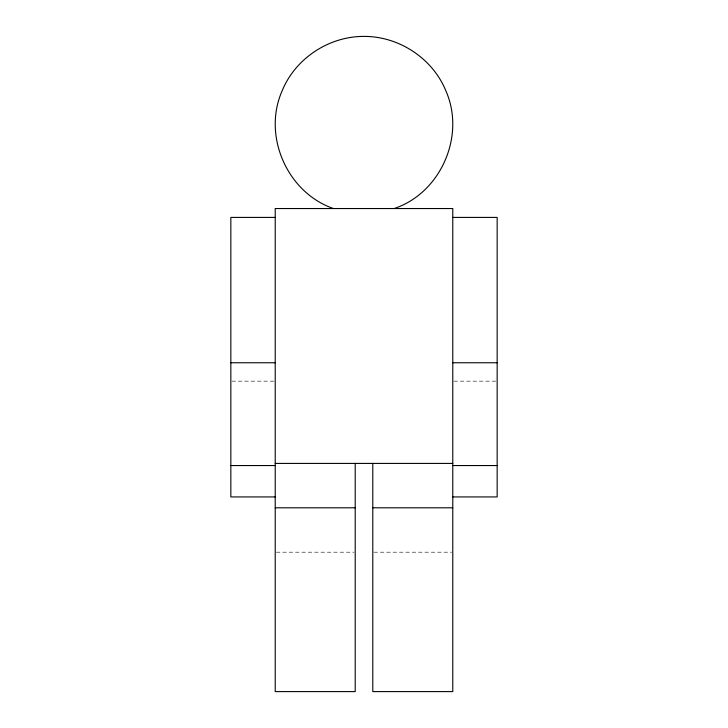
<?xml version="1.0" encoding="UTF-8"?>
<svg xmlns="http://www.w3.org/2000/svg" width="728" height="728" viewBox="0 0 728 728"><rect width="100%" height="100%" fill="white"/><g stroke="black" fill="none" stroke-linecap="round" stroke-linejoin="round"><path stroke-width="0.55" stroke-dasharray="3.64 2.73" d="M231.95 381.154L274.11 381.154M453.89 381.154L496.05 381.154M276.349 552.188L354.081 552.188M373.919 552.188L451.651 552.188"/><path stroke-width="1.09" d="M394.185 208.536C440.658 193.056 465.656 136.027 446.018 91.2C432.887 58.549 399.153 36.273 364 36.4C328.847 36.273 295.113 58.549 281.982 91.2C262.371 135.99 287.278 192.683 333.469 208.536M275.22 217.417L230.84 217.417L230.84 496.933L275.22 496.933M452.78 217.417L497.16 217.417L497.16 496.933L452.78 496.933M230.84 362.762L275.22 362.762M452.78 362.762L497.16 362.762M275.22 463.418L452.78 463.418M230.84 465.547L275.22 465.547M452.78 465.547L497.16 465.547M275.22 507.798L355.209 507.798M372.791 507.798L452.78 507.798M372.791 463.418L372.791 691.6L452.78 691.6L452.78 208.536L275.22 208.536L275.22 691.6L355.209 691.6L355.209 463.418"/></g></svg>
